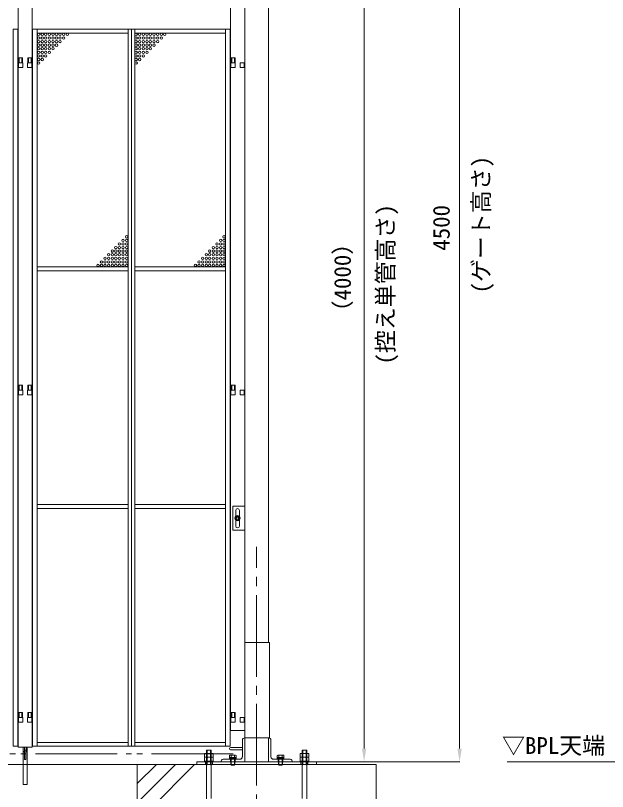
# Model space of a CAD drawing. Units: millimetres, scale not verified. Extents: x 54697 to 74822, y -14438 to 14438.
# Drawn here: x 65388 to 67867, y 3600 to 6851 of the extents above; entities that cross this region are included whole.
import ezdxf
from ezdxf.enums import TextEntityAlignment as Align

# ---------------------------------------------------------------- set-up
doc = ezdxf.new("R2010")
doc.units = ezdxf.units.MM
doc.header["$LTSCALE"] = 38
for name, pattern in [('CHAIN2', [12, 9, -1, 1, -1]), ('DASHED1', [1.8, 1.2, -0.6]), ('DOUBLE_CHAIN2', [12.8, 9, -1, 0.6, -0.6, 0.6, -1])]:
    doc.linetypes.add(name, pattern=pattern)
for name, color, linetype, lineweight in [('0-2_ACCG-3018', 7, 'Continuous', 18), ('0-5_ﾍﾞｰｽﾗｲﾝ', 5, 'Continuous', 18), ('0-6_ﾎﾞﾙﾄ類', 2, 'Continuous', 18), ('0-8_ﾜｲﾔｰﾛｰﾌﾟ', 7, 'DOUBLE_CHAIN2', 18), ('0-9_基礎工事用PCA大', 7, 'Continuous', 18), ('0-B_寸法', 3, 'Continuous', 18), ('0-C_側固定棒', 7, 'Continuous', 18), ('1-0_中央走行棒', 7, 'Continuous', 18), ('1-4_通芯', 1, 'CHAIN2', 18), ('1-7_標準ﾊﾟﾈﾙ', 7, 'Continuous', 18), ('1-8_標準柱', 7, 'Continuous', 18), ('1-9_文字', 7, 'Continuous', 18), ('1-A_落とし棒', 7, 'Continuous', 18)]:
    doc.layers.add(name, color=color, linetype=linetype, lineweight=lineweight)
doc.styles.add('ＭＳ ゴシック', font='')
doc.styles.get('ＭＳ ゴシック').set_extended_font_data('MS Gothic')

msp = doc.modelspace()

# ---------------------------------------------------------------- linework, layer by layer
at = {"layer": '0-2_ACCG-3018'}
for centre in [(65484.15, 6771.57), (65499.15, 6771.57), (65514.15, 6771.57), (65529.15, 6771.57), (65544.15, 6771.57), (65559.15, 6771.57), (65574.15, 6771.57), (65589.15, 6771.57), (65604.15, 6771.57), (65892.66, 6771.57), (65907.66, 6771.57), (65922.66, 6771.57), (65937.66, 6771.57), (65952.66, 6771.57), (65967.66, 6771.57), (65982.66, 6771.57), (65997.66, 6771.57), (66012.66, 6771.57), (65484.15, 6756.57), (65484.15, 6741.57), (65484.15, 6726.57), (65499.15, 6756.57), (65499.15, 6741.57), (65499.15, 6726.57), (65514.15, 6756.57), (65514.15, 6741.57), (65514.15, 6726.57), (65529.15, 6756.57), (65529.15, 6741.57), (65529.15, 6726.57), (65544.15, 6756.57), (65544.15, 6741.57), (65544.15, 6726.57), (65559.15, 6756.57), (65559.15, 6741.57), (65559.15, 6726.57), (65574.15, 6756.57), (65574.15, 6741.57), (65589.15, 6756.57), (65892.66, 6756.57), (65892.66, 6741.57), (65892.66, 6726.57), (65907.66, 6756.57), (65907.66, 6741.57), (65907.66, 6726.57), (65922.66, 6756.57), (65922.66, 6741.57), (65922.66, 6726.57), (65937.66, 6756.57), (65937.66, 6741.57), (65937.66, 6726.57), (65952.66, 6756.57), (65952.66, 6741.57), (65952.66, 6726.57), (65967.66, 6756.57), (65967.66, 6741.57), (65967.66, 6726.57), (65982.66, 6756.57), (65982.66, 6741.57), (65997.66, 6756.57), (65484.15, 6711.57), (65484.15, 6696.57), (65499.15, 6711.57), (65499.15, 6696.57), (65514.15, 6711.57), (65514.15, 6696.57), (65529.15, 6711.57), (65529.15, 6696.57), (65544.15, 6711.57), (65892.66, 6711.57), (65892.66, 6696.57), (65907.66, 6711.57), (65907.66, 6696.57), (65922.66, 6711.57), (65922.66, 6696.57), (65937.66, 6711.57), (65937.66, 6696.57), (65952.66, 6711.57), (65484.15, 6681.57), (65484.15, 6666.57), (65499.15, 6681.57), (65499.15, 6666.57), (65514.15, 6681.57), (65892.66, 6681.57), (65892.66, 6666.57), (65907.66, 6681.57), (65907.66, 6666.57), (65922.66, 6681.57), (65484.15, 6651.57), (65892.66, 6651.57), (65852.64, 5923.56), (66261.15, 5923.56), (65822.64, 5893.56), (65837.64, 5908.56), (65837.64, 5893.56), (65852.64, 5908.56), (65852.64, 5893.56), (66231.15, 5893.56), (66246.15, 5908.56), (66246.15, 5893.56), (66261.15, 5908.56), (66261.15, 5893.56), (65777.64, 5848.56), (65792.64, 5863.56), (65792.64, 5848.56), (65807.64, 5878.56), (65807.64, 5863.56), (65807.64, 5848.56), (65822.64, 5878.56), (65822.64, 5863.56), (65822.64, 5848.56), (65837.64, 5878.56), (65837.64, 5863.56), (65837.64, 5848.56), (65852.64, 5878.56), (65852.64, 5863.56), (65852.64, 5848.56), (66186.15, 5848.56), (66201.15, 5863.56), (66201.15, 5848.56), (66216.15, 5878.56), (66216.15, 5863.56), (66216.15, 5848.56), (66231.15, 5878.56), (66231.15, 5863.56), (66231.15, 5848.56), (66246.15, 5878.56), (66246.15, 5863.56), (66246.15, 5848.56), (66261.15, 5878.56), (66261.15, 5863.56), (66261.15, 5848.56), (65747.64, 5818.56), (65762.64, 5833.56), (65762.64, 5818.56), (65777.64, 5833.56), (65777.64, 5818.56), (65792.64, 5833.56), (65792.64, 5818.56), (65807.64, 5833.56), (65807.64, 5818.56), (65822.64, 5833.56), (65822.64, 5818.56), (65837.64, 5833.56), (65837.64, 5818.56), (65852.64, 5833.56), (65852.64, 5818.56), (66156.15, 5818.56), (66171.15, 5833.56), (66171.15, 5818.56), (66186.15, 5833.56), (66186.15, 5818.56), (66201.15, 5833.56), (66201.15, 5818.56), (66216.15, 5833.56), (66216.15, 5818.56), (66231.15, 5833.56), (66231.15, 5818.56), (66246.15, 5833.56), (66246.15, 5818.56), (66261.15, 5833.56), (66261.15, 5818.56), (65732.64, 5803.56), (65747.64, 5803.56), (65762.64, 5803.56), (65777.64, 5803.56), (65792.64, 5803.56), (65807.64, 5803.56), (65822.64, 5803.56), (65837.64, 5803.56), (65852.64, 5803.56), (66141.15, 5803.56), (66156.15, 5803.56), (66171.15, 5803.56), (66186.15, 5803.56), (66201.15, 5803.56), (66216.15, 5803.56), (66231.15, 5803.56), (66246.15, 5803.56), (66261.15, 5803.56)]:
    msp.add_circle(centre, 5.01, dxfattribs=at)
at = {"layer": '0-5_ﾍﾞｰｽﾗｲﾝ'}
for p, q in [((55097.4, 3712.5), (66897.39, 3712.5)), ((66647.4, 3724.5), (67247.4, 3724.5)), ((69097.41, 3724.5), (67446.33, 3724.5))]:
    msp.add_line(p, q, dxfattribs=at)
at = {"layer": '0-6_ﾎﾞﾙﾄ類'}
for p, q in [((66187.89, 3744.54), (66187.89, 3759.09)), ((66187.89, 3741.66), (66187.89, 3727.11)), ((66206.94, 3744.54), (66206.94, 3759.09)), ((66206.94, 3741.66), (66206.94, 3727.11)), ((66285.57, 3751.5), (66283.74, 3750.45)), ((66283.74, 3750.45), (66283.74, 3741.69)), ((66283.74, 3741.69), (66311.07, 3741.69)), ((66285.57, 3751.5), (66309.24, 3751.5)), ((66286.14, 3741.51), (66308.64, 3741.51)), ((66290.58, 3750.45), (66290.58, 3741.69)), ((66304.23, 3750.45), (66304.23, 3741.69)), ((66309.24, 3751.5), (66311.07, 3750.45)), ((66311.07, 3750.45), (66311.07, 3741.69)), ((66485.58, 3751.5), (66483.72, 3750.45)), ((66483.72, 3750.45), (66483.72, 3741.69)), ((66483.72, 3741.69), (66511.08, 3741.69)), ((66485.58, 3751.5), (66509.25, 3751.5)), ((66486.15, 3741.51), (66508.65, 3741.51)), ((66490.56, 3750.45), (66490.56, 3741.69)), ((66504.24, 3750.45), (66504.24, 3741.69)), ((66509.25, 3751.5), (66511.08, 3750.45)), ((66511.08, 3750.45), (66511.08, 3741.69)), ((66587.88, 3744.54), (66587.88, 3759.09)), ((66587.88, 3741.66), (66587.88, 3727.11)), ((66606.93, 3744.54), (66606.93, 3759.09)), ((66606.93, 3741.66), (66606.93, 3727.11)), ((66289.41, 3712.5), (66289.41, 3734.49)), ((66289.41, 3712.5), (66290.64, 3709.71)), ((66290.64, 3709.71), (66290.64, 3734.49)), ((66296.19, 3738.51), (66297.27, 3734.49)), ((66297.51, 3738.51), (66298.59, 3734.49)), ((66305.4, 3712.5), (66305.4, 3734.49)), ((66489.39, 3712.5), (66489.39, 3734.49)), ((66489.39, 3712.5), (66490.62, 3709.71)), ((66490.62, 3709.71), (66490.62, 3734.49)), ((66496.2, 3738.51), (66497.28, 3734.49)), ((66497.52, 3738.51), (66498.6, 3734.49)), ((66505.41, 3712.5), (66505.41, 3734.49))]:
    msp.add_line(p, q, dxfattribs=at)
for points in [[(66322.32, 4753.56), (66327.21, 4745.07), (66322.32, 4736.55), (66312.48, 4736.55), (66307.59, 4745.07), (66312.48, 4753.56)], [(66178.92, 3744.54), (66178.92, 3759.09), (66215.88, 3759.09), (66215.88, 3744.54), (66213.39, 3743.1), (66181.41, 3743.1)], [(66178.92, 3741.66), (66178.92, 3727.11), (66215.88, 3727.11), (66215.88, 3741.66), (66213.39, 3743.1), (66181.41, 3743.1)], [(66311.4, 3741.51), (66311.4, 3738.51), (66283.41, 3738.51), (66283.41, 3741.51)], [(66511.41, 3741.51), (66511.41, 3738.51), (66483.39, 3738.51), (66483.39, 3741.51)], [(66578.94, 3744.54), (66578.94, 3759.09), (66615.87, 3759.09), (66615.87, 3744.54), (66613.41, 3743.1), (66581.4, 3743.1)], [(66578.94, 3741.66), (66578.94, 3727.11), (66615.87, 3727.11), (66615.87, 3741.66), (66613.41, 3743.1), (66581.4, 3743.1)], [(66179.4, 3727.11), (66215.4, 3727.11), (66215.4, 3724.5), (66179.4, 3724.5)], [(66283.41, 3738.51), (66311.4, 3738.51), (66311.4, 3734.49), (66283.41, 3734.49)], [(66483.39, 3738.51), (66511.41, 3738.51), (66511.41, 3734.49), (66483.39, 3734.49)], [(66579.39, 3727.11), (66615.39, 3727.11), (66615.39, 3724.5), (66579.39, 3724.5)]]:
    msp.add_lwpolyline(points, close=True, dxfattribs=at)
for points in [[(66289.41, 3712.5), (66305.4, 3712.5), (66304.17, 3709.71)], [(66290.64, 3709.71), (66304.17, 3709.71), (66304.17, 3734.49)], [(66489.39, 3712.5), (66505.41, 3712.5), (66504.18, 3709.71)], [(66490.62, 3709.71), (66504.18, 3709.71), (66504.18, 3734.49)]]:
    msp.add_lwpolyline(points, dxfattribs=at)
for radius in [11.01, 8.49, 4.77, 4.23]:
    msp.add_circle((66317.4, 4745.07), radius, dxfattribs=at)
for centre, radius, start, end in [((66317.4, 4745.07), 8.91, 132.757, 167.243), ((66317.4, 4745.07), 8.91, 72.757, 107.243), ((66317.4, 4745.07), 8.91, 12.757, 47.243), ((66317.4, 4745.07), 8.91, 192.757, 227.243), ((66317.4, 4745.07), 8.91, 252.757, 287.243), ((66317.4, 4745.07), 8.91, 312.757, 347.243), ((66183.39, 3752.28), 8.94, 240, 300), ((66183.39, 3733.92), 8.94, 60, 120), ((66197.4, 3775.56), 32.46, 252.932, 287.068), ((66197.4, 3710.64), 32.46, 72.932, 107.068), ((66211.41, 3752.28), 8.94, 239.975, 300.025), ((66211.41, 3733.92), 8.94, 59.975, 120.025), ((66287.16, 3745.44), 6.06, 55.616, 124.384), ((66286.14, 3741.69), 0.21, 180, 270), ((66297.39, 3728.88), 22.62, 72.412, 107.588), ((66307.65, 3745.44), 6.06, 55.616, 124.384), ((66308.64, 3741.69), 0.21, 270, 0), ((66487.14, 3745.44), 6.06, 55.616, 124.384), ((66486.15, 3741.69), 0.21, 180, 270), ((66497.4, 3728.88), 22.62, 72.412, 107.588), ((66507.66, 3745.44), 6.06, 55.616, 124.384), ((66508.65, 3741.69), 0.21, 270, 0), ((66583.41, 3752.28), 8.94, 240, 300), ((66583.41, 3733.92), 8.94, 60, 120), ((66597.39, 3775.56), 32.46, 252.932, 287.068), ((66597.39, 3710.64), 32.46, 72.932, 107.068), ((66611.4, 3752.28), 8.94, 239.975, 300.025), ((66611.4, 3733.92), 8.94, 59.975, 120.025)]:
    msp.add_arc(centre, radius, start, end, dxfattribs=at)
at = {"layer": '0-8_ﾜｲﾔｰﾛｰﾌﾟ'}
msp.add_line((66299.01, 3757.5), (56495.79, 3757.5), dxfattribs=at)
at = {"layer": '0-9_基礎工事用PCA大'}
for p, q in [((65897.4, 3472.5), (66137.4, 3712.5)), ((65897.4, 3552.51), (66057.39, 3712.5)), ((65897.4, 3632.49), (65977.41, 3712.5))]:
    msp.add_line(p, q, dxfattribs=at)
at = {"layer": '0-9_基礎工事用PCA大', "color": 4, "linetype": 'DASHED1', "lineweight": 9}
for p, q in [((66182.7, 3724.5), (66182.7, 3712.5)), ((66212.4, 3724.5), (66212.4, 3712.5)), ((66289.41, 3724.5), (66289.41, 3712.5)), ((66305.4, 3724.5), (66305.4, 3712.5)), ((66489.39, 3724.5), (66489.39, 3712.5)), ((66505.41, 3724.5), (66505.41, 3712.5)), ((66582.39, 3724.5), (66582.39, 3712.5)), ((66612.39, 3724.5), (66612.39, 3712.5))]:
    msp.add_line(p, q, dxfattribs=at)
at = {"layer": '0-9_基礎工事用PCA大'}
for points in [[(66187.89, 3195.54), (66187.89, 3772.5), (66206.94, 3772.5), (66206.94, 3570.51)], [(66187.89, 3710.01), (66190.38, 3712.5), (66190.38, 3772.5), (66204.42, 3772.5), (66204.42, 3712.5), (66206.94, 3710.01)], [(66606.93, 3195.54), (66606.93, 3772.5), (66587.88, 3772.5), (66587.88, 3570.51)], [(66606.93, 3710.01), (66604.44, 3712.5), (66604.44, 3772.5), (66590.37, 3772.5), (66590.37, 3712.5), (66587.88, 3710.01)]]:
    msp.add_lwpolyline(points, dxfattribs=at)
for points in [[(65897.4, 2712.51), (66897.39, 2712.51), (66897.39, 3712.5), (65897.4, 3712.5)], [(66147.39, 3712.5), (66647.4, 3712.5), (66647.4, 3724.5), (66147.39, 3724.5)]]:
    msp.add_lwpolyline(points, close=True, dxfattribs=at)
at = {"layer": '0-B_寸法'}
for p, q in [((67247.4, 8169.51), (67247.4, 3779.49)), ((66847.41, 7669.5), (66847.41, 3779.49)), ((66448.41, 3724.5), (67248.39, 3724.5)), ((66536.85, 3724.5), (66848.4, 3724.5))]:
    msp.add_line(p, q, dxfattribs=at)
at = {"layer": '0-B_寸法', "color": 91}
for points in [[(66838.23, 3779.49), (66847.41, 3724.5), (66856.56, 3779.49)], [(67238.22, 3779.49), (67247.4, 3724.5), (67256.58, 3779.49)]]:
    msp.add_solid(points, dxfattribs=at)
at = {"layer": '0-C_側固定棒'}
for p, q in [((66287.4, 5301.57), (66287.4, 6653.07)), ((66287.4, 3930.06), (66287.4, 5281.56))]:
    msp.add_line(p, q, dxfattribs=at)
msp.add_lwpolyline([(66287.4, 6673.05), (66287.4, 7525.05), (66347.4, 7525.05), (66347.4, 3855.06), (66287.4, 3855.06), (66287.4, 3910.05)], dxfattribs=at)
for points in [[(66307.05, 6633.06), (66289.74, 6633.06), (66289.74, 6653.07), (66307.05, 6653.07)], [(66345.06, 6633.06), (66327.75, 6633.06), (66327.75, 6653.07), (66345.06, 6653.07)], [(66307.05, 5261.55), (66289.74, 5261.55), (66289.74, 5281.56), (66307.05, 5281.56)], [(66345.06, 5261.55), (66327.75, 5261.55), (66327.75, 5281.56), (66345.06, 5281.56)], [(66307.05, 3890.07), (66289.74, 3890.07), (66289.74, 3910.05), (66307.05, 3910.05)], [(66345.06, 3890.07), (66327.75, 3890.07), (66327.75, 3910.05), (66345.06, 3910.05)]]:
    msp.add_lwpolyline(points, close=True, dxfattribs=at)
at = {"layer": '1-0_中央走行棒'}
for p, q in [((65397.9, 5301.57), (65397.9, 6653.07)), ((65457.9, 6653.07), (65457.9, 5301.57)), ((65397.9, 3930.06), (65397.9, 5281.56)), ((65457.9, 5281.56), (65457.9, 3930.06)), ((65419.44, 3785.07), (65419.44, 3771.96)), ((65424.45, 3785.07), (65424.45, 3771.96)), ((65431.44, 3771.96), (65431.44, 3785.07)), ((65436.45, 3771.96), (65436.45, 3785.07)), ((65425.41, 3735.57), (65425.41, 3770.55)), ((65430.39, 3770.55), (65430.39, 3735.57))]:
    msp.add_line(p, q, dxfattribs=at)
for points in [[(65397.9, 6673.05), (65397.9, 8005.05), (65402.91, 8005.05)], [(65452.89, 8005.05), (65457.9, 8005.05), (65457.9, 6673.05)], [(65457.9, 3910.05), (65457.9, 3785.07), (65397.9, 3785.07), (65397.9, 3910.05)]]:
    msp.add_lwpolyline(points, dxfattribs=at)
for points in [[(65417.55, 6633.06), (65400.24, 6633.06), (65400.24, 6653.07), (65417.55, 6653.07)], [(65455.56, 6633.06), (65438.25, 6633.06), (65438.25, 6653.07), (65455.56, 6653.07)], [(65417.55, 5261.55), (65400.24, 5261.55), (65400.24, 5281.56), (65417.55, 5281.56)], [(65455.56, 5261.55), (65438.25, 5261.55), (65438.25, 5281.56), (65455.56, 5281.56)], [(65417.55, 3890.07), (65400.24, 3890.07), (65400.24, 3910.05), (65417.55, 3910.05)], [(65455.56, 3890.07), (65438.25, 3890.07), (65438.25, 3910.05), (65455.56, 3910.05)]]:
    msp.add_lwpolyline(points, close=True, dxfattribs=at)
for centre, radius, start, end in [((65427.96, 3771.96), 8.49, 180, 252.537), ((65427.96, 3771.96), 3.51, 180, 223.213), ((65427.9, 3770.55), 2.49, 0, 180), ((65427.96, 3771.96), 8.49, 286.746, 0), ((65427.96, 3771.96), 3.51, 314.408, 0), ((65427.9, 3735.57), 2.49, 180, 0)]:
    msp.add_arc(centre, radius, start, end, dxfattribs=at)
at = {"layer": '1-4_通芯'}
msp.add_line((66397.41, 2712.51), (66397.41, 4624.5), dxfattribs=at)
at = {"layer": '1-7_標準ﾊﾟﾈﾙ'}
for p, q in [((65401.2, 6673.05), (65401.2, 6653.07)), ((65454.6, 6673.05), (65454.6, 6653.07)), ((66290.7, 6673.05), (66290.7, 6653.07)), ((65401.2, 5301.57), (65401.2, 5281.56)), ((65454.6, 5301.57), (65454.6, 5281.56)), ((66290.7, 5301.57), (66290.7, 5281.56)), ((65401.2, 3930.06), (65401.2, 3910.05)), ((65454.6, 3930.06), (65454.6, 3910.05)), ((66290.7, 3930.06), (66290.7, 3910.05))]:
    msp.add_line(p, q, dxfattribs=at)
at = {"layer": '1-7_標準ﾊﾟﾈﾙ', "color": 4, "linetype": 'DASHED1', "lineweight": 9}
for p, q in [((65403.39, 6673.05), (65403.39, 6653.07)), ((65414.4, 6673.05), (65414.4, 6653.07)), ((65441.4, 6673.05), (65441.4, 6653.07)), ((65452.41, 6673.05), (65452.41, 6653.07)), ((66292.89, 6673.05), (66292.89, 6653.07)), ((66303.9, 6673.05), (66303.9, 6653.07)), ((65403.39, 5301.57), (65403.39, 5281.56)), ((65414.4, 5301.57), (65414.4, 5281.56)), ((65441.4, 5301.57), (65441.4, 5281.56)), ((65452.41, 5301.57), (65452.41, 5281.56)), ((66292.89, 5301.57), (66292.89, 5281.56)), ((66303.9, 5301.57), (66303.9, 5281.56)), ((65403.39, 3930.06), (65403.39, 3910.05)), ((65414.4, 3930.06), (65414.4, 3910.05)), ((65441.4, 3930.06), (65441.4, 3910.05)), ((65452.41, 3930.06), (65452.41, 3910.05)), ((66292.89, 3930.06), (66292.89, 3910.05)), ((66303.9, 3930.06), (66303.9, 3910.05))]:
    msp.add_line(p, q, dxfattribs=at)
at = {"layer": '1-7_標準ﾊﾟﾈﾙ'}
for points in [[(65397.39, 6793.05), (65377.65, 6793.05), (65377.65, 3790.05), (65397.39, 3790.05)], [(65458.41, 6793.05), (65478.15, 6793.05), (65478.15, 3790.05), (65458.41, 3790.05)], [(65858.64, 6793.05), (65478.15, 6793.05), (65478.15, 6777.57), (65858.64, 6777.57)], [(65872.65, 6793.05), (65858.64, 6793.05), (65858.64, 3790.05), (65872.65, 3790.05)], [(65872.65, 6793.05), (65886.66, 6793.05), (65886.66, 3790.05), (65872.65, 3790.05)], [(65886.66, 6793.05), (66267.15, 6793.05), (66267.15, 6777.57), (65886.66, 6777.57)], [(66286.89, 6793.05), (66267.15, 6793.05), (66267.15, 3790.05), (66286.89, 3790.05)], [(65858.64, 5797.56), (65478.15, 5797.56), (65478.15, 5781.57), (65858.64, 5781.57)], [(65886.66, 5797.56), (66267.15, 5797.56), (66267.15, 5781.57), (65886.66, 5781.57)], [(65858.64, 4801.56), (65478.15, 4801.56), (65478.15, 4785.57), (65858.64, 4785.57)], [(65886.66, 4801.56), (66267.15, 4801.56), (66267.15, 4785.57), (65886.66, 4785.57)], [(65858.64, 3790.05), (65478.15, 3790.05), (65478.15, 3805.56), (65858.64, 3805.56)], [(65886.66, 3790.05), (66267.15, 3790.05), (66267.15, 3805.56), (65886.66, 3805.56)]]:
    msp.add_lwpolyline(points, close=True, dxfattribs=at)
for points in [[(65397.39, 6653.07), (65417.4, 6653.07), (65417.4, 6673.05), (65397.39, 6673.05)], [(65458.41, 6653.07), (65438.4, 6653.07), (65438.4, 6673.05), (65458.41, 6673.05)], [(66286.89, 6653.07), (66306.9, 6653.07), (66306.9, 6673.05), (66286.89, 6673.05)], [(65397.39, 5281.56), (65417.4, 5281.56), (65417.4, 5301.57), (65397.39, 5301.57)], [(65458.41, 5281.56), (65438.4, 5281.56), (65438.4, 5301.57), (65458.41, 5301.57)], [(66286.89, 5281.56), (66306.9, 5281.56), (66306.9, 5301.57), (66286.89, 5301.57)], [(65397.39, 3910.05), (65417.4, 3910.05), (65417.4, 3930.06), (65397.39, 3930.06)], [(65458.41, 3910.05), (65438.4, 3910.05), (65438.4, 3930.06), (65458.41, 3930.06)], [(66286.89, 3910.05), (66306.9, 3910.05), (66306.9, 3930.06), (66286.89, 3930.06)]]:
    msp.add_lwpolyline(points, dxfattribs=at)
at = {"layer": '1-8_標準柱'}
for p, q in [((66347.4, 4224.51), (66347.4, 7674.51)), ((66447.39, 4224.51), (66447.39, 7674.51)), ((66309.9, 4777.5), (66309.9, 4753.11)), ((66324.9, 4753.11), (66324.9, 4777.5)), ((66309.9, 4737), (66309.9, 4711.5)), ((66324.9, 4711.5), (66324.9, 4737)), ((66337.41, 3814.5), (66337.41, 3744.51)), ((66457.41, 3814.5), (66457.41, 3744.51)), ((66327.39, 3734.49), (66257.4, 3734.49)), ((66347.4, 3724.5), (66447.39, 3724.5)), ((66467.4, 3734.49), (66537.39, 3734.49))]:
    msp.add_line(p, q, dxfattribs=at)
at = {"layer": '1-8_標準柱', "color": 4, "linetype": 'DASHED1', "lineweight": 9}
for p, q in [((66287.4, 3734.49), (66287.4, 3724.5)), ((66307.41, 3734.49), (66307.41, 3724.5)), ((66487.41, 3734.49), (66487.41, 3724.5)), ((66507.39, 3734.49), (66507.39, 3724.5))]:
    msp.add_line(p, q, dxfattribs=at)
at = {"layer": '1-8_標準柱'}
for points in [[(66347.4, 4794.51), (66297.39, 4794.51), (66297.39, 4694.49), (66347.4, 4694.49)], [(66450.6, 4224.51), (66347.4, 4224.51), (66347.4, 3824.49), (66450.6, 3824.49)]]:
    msp.add_lwpolyline(points, close=True, dxfattribs=at)
for points in [[(66247.41, 3724.5), (66347.4, 3724.5), (66347.4, 3824.49)], [(66547.41, 3724.5), (66447.39, 3724.5), (66447.39, 3824.49)], [(66288.39, 3784.5), (66337.41, 3784.5), (66337.41, 3774.51), (66288.39, 3774.51)]]:
    msp.add_lwpolyline(points, dxfattribs=at)
for centre, radius, start, end in [((66317.4, 4777.5), 7.5, 0, 180), ((66317.4, 4711.5), 7.5, 180, 0), ((66347.4, 3814.5), 9.99, 90, 180), ((66447.39, 3814.5), 9.99, 0, 90), ((66288.39, 3779.49), 5.01, 90, 270), ((66327.39, 3744.51), 9.99, 270, 0), ((66467.4, 3744.51), 9.99, 180, 270), ((66257.4, 3724.5), 9.99, 90, 180), ((66537.39, 3724.5), 9.99, 0, 90)]:
    msp.add_arc(centre, radius, start, end, dxfattribs=at)
at = {"layer": '1-A_落とし棒'}
msp.add_lwpolyline([(65436.45, 3785.07), (65436.45, 3628.86), (65419.44, 3628.86), (65419.44, 3785.07)], close=True, dxfattribs=at)

# ---------------------------------------------------------------- texts
at = {"layer": '0-B_寸法', "style": 'ＭＳ ゴシック'}
for s, p in [('(ゲート高さ)', (67392.99, 5686.5)), ('4500', (67227, 5865.42)), ('(控え単管高さ)', (66993, 5388.51)), ('（4000）', (66813.15, 5561.07))]:
    msp.add_text(s, height=70.38, rotation=90, dxfattribs=at).set_placement(p, align=Align.BOTTOM_LEFT)
at = {"layer": '1-9_文字', "style": 'ＭＳ ゴシック'}
msp.add_text('▽BPL天端', height=70.38, dxfattribs=at).set_placement((67425.21, 3735.9), align=Align.BOTTOM_LEFT)

doc.saveas('drawing.dxf')
